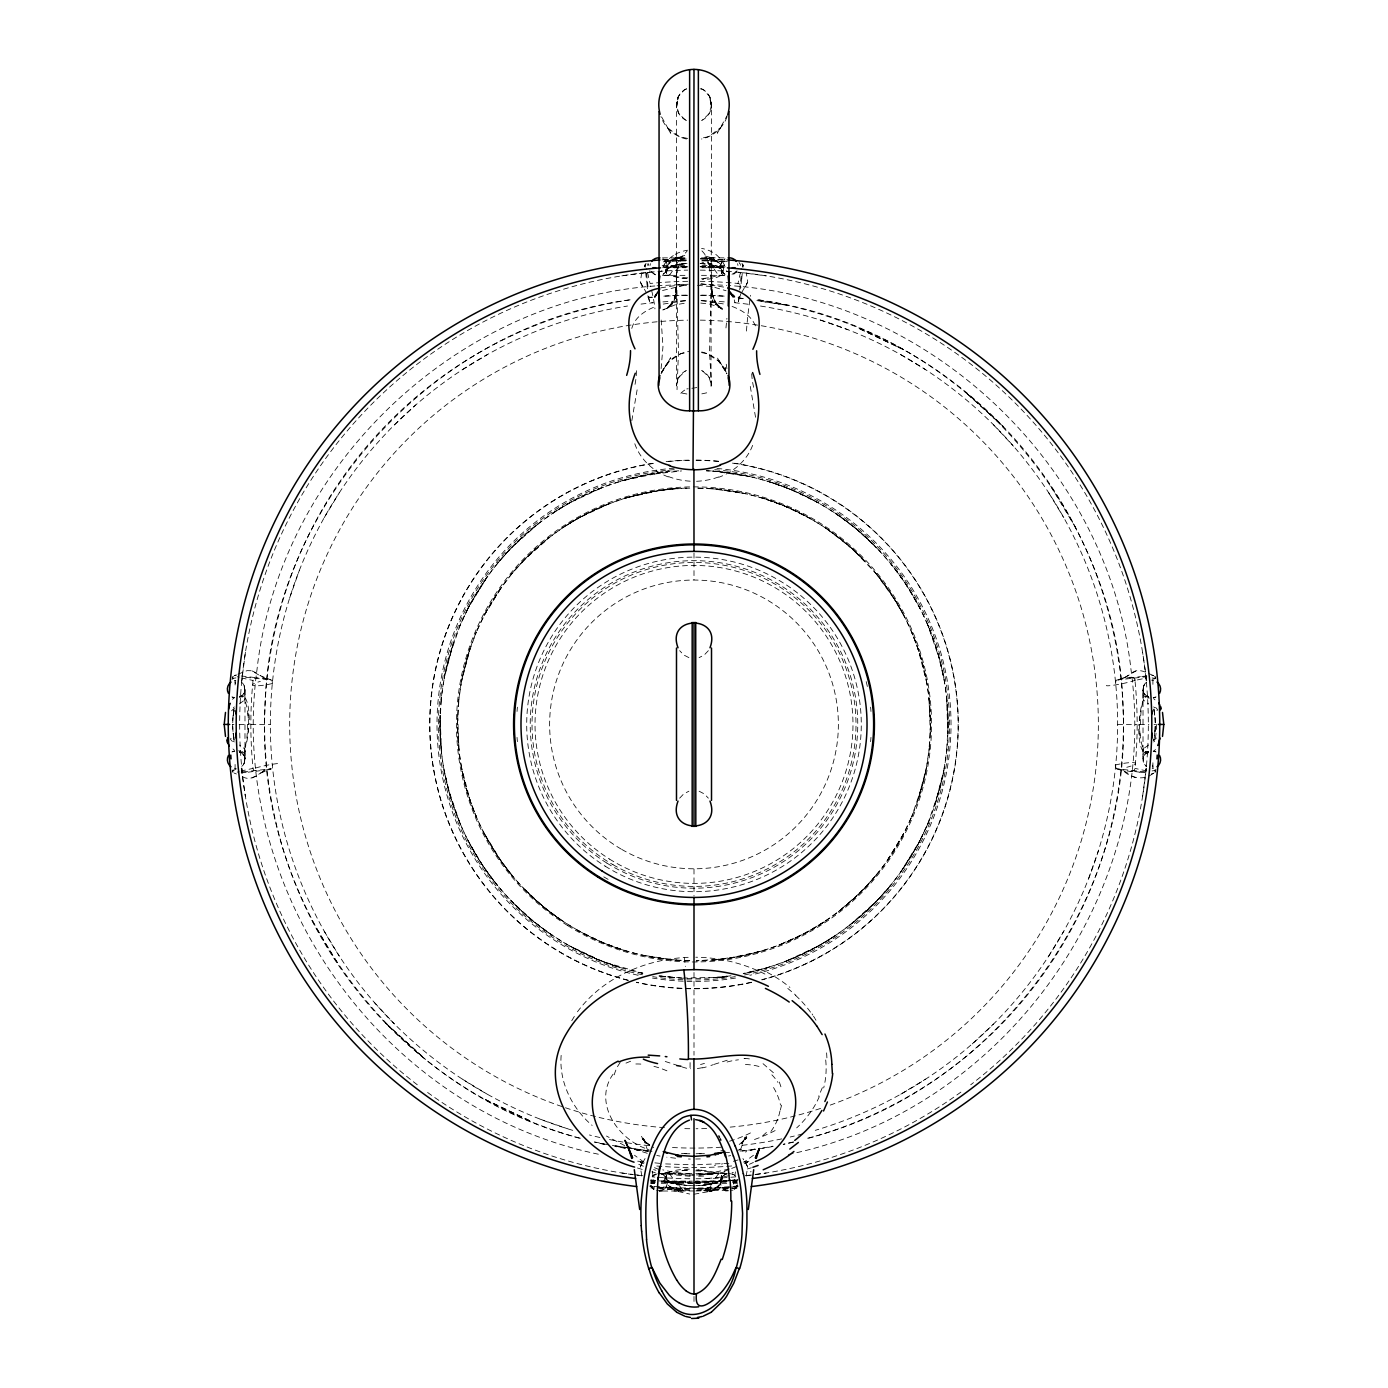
<?xml version="1.0" encoding="UTF-8"?>
<svg xmlns="http://www.w3.org/2000/svg" width="1388" height="1388" viewBox="0 0 1388 1388"><rect width="100%" height="100%" fill="white"/><g stroke="black" fill="none" stroke-linecap="round" stroke-linejoin="round"><path stroke-width="0.75" stroke-dasharray="5 3.75" d="M676.424 272.742L678.472 351.737L677.032 389.681M1155.024 731.233L1155.25 724.432A27.968 9.369 90 0 0 1154.868 715.566L1154.608 714.247M700.194 88.728L703.577 89.838L709.598 96.449L711.593 105.158L710.968 389.681M686.487 370.423A17.61 17.61 0 0 0 676.39 385.881L676.407 105.158L678.402 96.449L684.423 89.838L687.806 88.728M244.93 692.89L244.149 685.446L244.93 692.89L244.149 685.446L241.356 682.081A8.796 8.796 0 0 1 239.291 697.453M1143.07 755.957L1143.851 763.4L1146.644 766.766A8.796 8.796 0 0 1 1148.709 751.394M244.93 755.228L244.895 749.399M1143.07 693.618L1143.105 699.448A3.366 0.937 86.5 0 1 1143.001 697.106M743.014 267.121L742.545 264.084L743.552 266.808M561.151 1055.366C558.965 1082.102 572.029 1108.318 592.138 1125.425M665.858 1176.66L665.824 1177.614M665.98 270.192L666.049 269.133L666.379 273.367L665.199 274.477M742.944 265.507L742.754 267.138M722.02 1178.655L721.951 1179.713L721.621 1175.48L722.836 1174.3M676.667 278.849L675.47 298.784L676.424 285.373L674.065 300.901L676.858 291.393L671.74 304.406L675.696 296.633L668.183 308.344L673.128 302.029L666.24 308.83L672.885 304.232L663.082 309.836M665.98 1178.655L666.049 1179.713L666.379 1175.48L665.216 1174.404M722.836 274.546L721.621 273.367L721.951 269.133L722.02 270.192M248.365 729.29L248.417 728.249L247.966 735.623M1139.635 719.557L1139.583 720.598L1140.034 713.224M631.835 420.633L637.751 386.159M740.602 287.767L740.55 288.357M1143.105 749.399L1143.07 755.228M741.765 278.572L742.372 272.378M644.448 266.791L645.472 264.084L644.986 267.121M741.747 278.745L740.828 285.616A3.522 3.366 25.4 0 0 737.948 283.464A443.154 443.154 0 0 0 700.281 281.313M740.481 272.464L737.948 283.464M725.959 327.95L726.913 318.32M738.954 296.65L738.451 301.56A3.574 1.509 5.4 0 1 734.755 302.723A423.652 423.652 0 0 1 749.78 304.458M739.665 289.988L741.435 273.158L739.388 272.412M233.219 715.653L233.739 711.766M1155.024 730.609L1153.636 739.995M683.764 258.272L678.506 258.22M704.254 1190.73L709.494 1190.626M647.589 265.368L647.849 263.737M245.416 652.308L241.79 680.519L242.727 676.997L271.146 679.981A3.574 1.509 -84.6 0 1 272.308 683.677M1142.584 796.539L1146.21 768.327L1145.36 771.832L1146.818 772.179M233.253 715.271L234.173 709.164M733.541 1184.19L735.449 1171.836M661.104 368.618L662.961 346.601L661.018 317.626M233.6 712.721L233.947 710.656L233.791 711.524M781.583 1105.16L780.073 1111.042M677.847 268.561L681.491 257.439L687.112 251.037M739.474 296.737L738.451 301.56L740.81 293.788M720.407 266.617L721.5 262.367L724.501 259.174M667.593 1182.229L666.5 1186.48L663.499 1189.672L659.335 1191.025A8.796 8.796 0 0 0 661.191 1173.762M631.8 328.418C634.75 317.037 645.715 310.166 656.108 306.349M740.481 1149.837L745.044 1137.136L742.042 1144.111L746.397 1136.599L741.331 1143.209L746.813 1137.813L739.214 1144.545M676.39 385.881L678.906 377.276L685.325 371.03M711.593 105.158L709.06 113.729L702.64 119.958M722.176 271.233L721.621 273.367A28.159 9.404 0 0 0 701.981 262.28M661 271.718L661.33 270.677M641.724 272.898L640.302 281.972L645.993 292.001M746.189 1176.139L747.698 1166.926L742.944 1158.546M289.641 597.985L299.322 570.451M1088.678 878.396L1098.359 850.861M822.355 1087.654L818.642 1096.347M460.174 625.068L448.203 660.168L444.177 678.281L453.546 642.401L444.715 674.846L441.072 699.517L441.471 696.637L439.84 724.432L441.471 752.209L440.117 715.15C437.619 776.517 458.665 838.179 497.529 885.665L482.677 865.626L468.051 840.59C487.847 878.691 517.134 911.795 552.788 935.755L532.766 920.886L511.096 900.76C541.164 931.695 578.952 955.013 620.228 967.644L596.736 959.229L569.653 945.974L603.242 961.711L642.453 973.196M927.826 823.778L939.797 788.679L943.823 770.566L934.454 806.445L943.285 774.001L946.928 749.329L946.529 752.209L948.16 724.432L946.529 696.637L947.883 733.697C950.381 672.33 929.335 610.668 890.471 563.181L905.323 583.22L919.949 608.256C900.153 570.156 870.866 537.052 835.212 513.092L855.234 527.961L876.904 548.087C846.836 517.151 809.048 493.833 767.772 481.202L791.264 489.617L818.347 502.872C785.868 484.933 749.589 473.672 712.547 471.053L749.242 476.448L718.915 471.486L706.457 470.931M741.99 292.018L747.698 281.972L746.276 272.898M737.41 1184.693L734.096 1189.273M752.608 445.357C746.935 460.417 733.818 471.833 718.863 477.246M642.366 1162.224L640.736 1166.059L645.056 1158.546M642.193 1162.658L640.302 1166.926L641.811 1176.139M745.582 286.674L747.525 282.406M468.051 608.256L459.185 627.168L469.855 604.613L487.379 576.593L468.051 608.256C485.245 575.413 509.24 545.918 538.735 523.345L511.096 548.087L497.529 563.181C525.67 529.557 562.157 502.682 603.242 487.136L569.653 502.872L552.788 513.092C587.488 489.808 627.862 476.57 669.033 470.879L620.228 481.202L644.414 475.147L681.543 470.931M919.949 840.59L928.815 821.679L918.145 844.234L900.621 872.254L919.949 840.59C902.755 873.434 878.76 902.929 849.265 925.501L876.904 900.76L890.471 885.665C862.33 919.29 825.843 946.165 784.758 961.711L818.347 945.974L835.212 935.755C807.4 954.111 776.135 966.794 743.586 973.699L767.772 967.644L743.187 973.509M645.472 264.084L645.038 265.16A3.522 3.366 12.9 0 1 646.183 263.737M727.867 114.267L717.301 133.213L720.736 127.54L708.713 136.614L700.298 138.453M571.769 1020.718L574.459 1016.224M661.018 373.788L670.699 357.74L661.729 372.227L669.432 361.123L680.745 353.732L686.418 352.604M324.202 517.689L339.314 492.723M232.299 677.518L232.854 676.598M1048.686 956.124L1063.798 931.157M1155.146 772.249L1155.701 771.329M1143.886 753.25L1145.065 752.053L1147.876 752.452M239.378 703.872L244.566 700.09A28.176 7.86 -90 0 1 248.469 724.432A28.176 7.86 90 0 1 244.566 748.757L239.534 745.061M1148.622 744.974L1143.434 748.757A28.176 7.86 -90 0 1 1139.531 724.432A28.176 7.86 90 0 1 1143.434 700.09L1148.622 703.872M708.348 650.677L704.323 654.928L699.101 657.634M679.652 798.169L683.677 793.919L688.899 791.212M613.097 1074.173C592.346 1103.061 618.875 1140.971 649.011 1149.594M577.443 1011.8C603.416 976.649 647.71 958.345 690.651 957.234M512.259 573.175L497.338 593.023L485.401 612.923L483.718 616.307L501.693 586.846L485.401 612.923L475.477 633.917L476.379 631.956L467.669 655.761L461.493 681.473L470.22 648.075L462.031 678.281L458.613 701.235L458.977 698.563L457.485 724.432L458.977 750.283L457.71 715.792C456.617 750.301 462.777 785.122 476.379 816.907L470.22 800.772L461.493 767.373C472.718 829.504 510.09 886.082 562.591 921.077L543.957 907.249L523.779 888.528C551.747 917.312 586.933 939.034 625.346 950.763L603.485 942.938L578.276 930.619C608.499 947.327 642.262 957.755 676.737 960.236L642.592 955.222L670.82 959.802L689.784 960.67M677.327 263.685L669.745 274.945A28.176 7.86 0 0 0 687.286 278.676M710.673 1185.161L718.342 1173.849A28.176 7.86 0 0 0 696.256 1169.98M523.779 560.318L511.166 574.372L526.763 557.178L549.492 537.277L523.779 560.318C547.93 535.664 577.2 515.816 609.54 503.584L578.276 518.227L562.591 527.77C596.58 505.492 636.138 491.456 676.737 488.611L659.578 490.502L625.346 498.084L647.849 492.445L670.82 489.044L689.784 488.177M663.499 274.043L666.5 270.851L667.593 266.617L666.5 262.367L663.499 259.174M766.402 1132.487L761.11 1137.188M240.436 696.915L243.629 693.913L244.982 689.749L244.982 759.097L244.149 763.4L241.356 766.766A8.796 8.796 0 0 0 239.291 751.394M1147.564 751.932L1144.371 754.933L1143.018 759.097L1143.018 689.749L1143.851 685.446L1146.644 682.081A8.796 8.796 0 0 0 1148.709 697.453M394.435 424.849L415.758 404.932M972.242 1043.915L993.565 1023.997M753.511 1155.232L743.864 1162.294M736.351 271.77L730.626 275.102M233.271 707.759L234.329 706.908M1154.729 741.088L1153.671 741.938M652.776 1176.139L657.374 1173.745M680.484 260.736L682.809 259.14M707.516 1188.111L705.191 1189.707M1128.132 675.488L1122.736 678.715L1135.644 671.15L1131.81 672.798M646.669 272.985L648.682 272.395M242.466 776.69C253.588 783.075 260.51 769.316 271.146 768.865A3.574 1.509 84.5 0 0 272.308 765.17M462.291 369.746L487.257 354.634M900.743 1094.212L925.709 1079.101M662.839 309.975L675.036 304.857L686.539 302.914M668.374 268.439L670.82 267.103M717.18 1181.743L719.626 1180.407M625.988 1063.104L633.639 1060.033M1145.065 752.053L1148.535 751.758M1130.804 771.034L1132.643 771.225A3.522 3.366 -64.6 0 0 1134.968 768.379A443.154 443.154 0 0 0 1134.968 680.467L1146.766 677.882M753.424 1162.433L749.381 1164.289M241.2 675.956L255.184 677.587A3.522 3.366 -64.6 0 0 253.032 680.467A443.154 443.154 0 0 0 253.032 768.379L241.234 770.965M251.991 777.957L256.242 776.013M1132.244 672.607C1139.097 667.645 1146.696 672.954 1153.237 675.47L1151.658 674.898L1153.237 675.47M237.903 674.186L247.099 670.647L251.54 670.734L265.282 678.732L271.146 679.981L259.938 675.505L265.282 678.732L258.706 677.934M1153.81 773.081A3.522 3.366 77.1 0 1 1153.202 773.394L1151.658 773.949L1153.289 773.376M1153.098 773.411C1144.146 780.646 1131.116 778.668 1122.736 770.132L1128.114 773.359M744.298 1163.404L747.785 1162.016L744.124 1163.456M740.255 1149.091L739.231 1149.49M724.137 1171.368L729.793 1169.164M731.667 1168.418L737.306 1166.215M704.722 257.89L707.897 261.031M683.469 1190.904L682.202 1189.29M662.527 290.508L683.382 285.512L678.958 286.032L681.092 285.789M1124.714 677.535L1116.854 679.981A3.574 1.509 84.5 0 0 1115.692 683.677M754.968 1148.9L745.373 1152.023M714.109 1064.37L727.486 1060.154M713.293 1064.665L710.899 1065.481M706.718 392.821L701.114 394.019M236.376 674.863L234.555 675.47L235.96 675.383M727.277 1173.901L724.501 1174.803L721.5 1177.996L720.407 1182.229L721.5 1186.48L724.501 1189.672L728.665 1191.025A8.796 8.796 0 0 1 726.809 1173.762M751.324 1167.776L747.403 1168.956M244.114 695.596L242.969 696.741L240.124 696.394M660.74 287.871L686.366 283.725M706.232 1066.956L702.501 1067.91M663.238 304.076L686.644 300.45M793.433 1141.942L783.248 1144.285M807.59 1138.229C995.526 1090.447 1133.198 902.217 1123.083 708.748C1119.266 507.488 956.141 325.434 756.512 299.617A429.378 429.378 0 0 1 807.66 1138.49M231.952 751.932L234.78 751.203M1153.22 697.644L1156.048 696.915M788.297 1154.486C1006.526 1109.845 1161.288 890.419 1130.994 669.589C1108.682 467.739 931.504 298.09 728.839 285.546M235.977 769.49L232.559 770.236L235.925 770.947M1152.023 679.357L1155.493 678.611M240.124 752.452L242.935 752.053L244.114 753.25M1147.876 696.394L1145.065 696.793L1143.886 695.596M232.594 678.42L235.925 677.899M1134.968 680.467A3.522 3.366 64.5 0 0 1132.816 677.587L1140.381 676.615M1155.545 770.409L1152.075 770.93M729.29 1168.956L713.224 1172.565L696.134 1173.814M676.997 265.056L681.23 264.188M706.77 1184.658L711.003 1183.791M733.385 1172.444L732.083 1172.704M724.9 1171.94L719.383 1172.981M730.626 1155.597L728.509 1155.996M762.689 1148.084L772.96 1146.176M1132.643 677.622L1129.763 677.882M680.241 264.362L683.503 263.841M702.779 1185.213L707.759 1184.485M681.352 264.171L685.221 263.633M241.252 768.414L245.416 796.539M1146.748 680.432L1142.584 652.308M706.648 1184.675L703.143 1185.161M675.175 265.195L682.306 264.015M705.694 1184.832L712.825 1183.652M727.139 976.146L712.547 977.794L726.896 976.215M684.787 255.513L676.39 257.752L668.652 263.321C670.525 257.023 694.989 257.578 673.891 257.873M734.634 1181.414L736.681 1181.136M651.319 1183.322L653.366 1183.062M1146.8 675.956L1140.554 676.598M730.99 975.764L718.915 977.36L683.625 978.02M651.267 1182.229L653.332 1181.969M683.659 263.824L684.857 263.685M621.876 275.848L650.087 272.204L649.827 270.643M241.2 772.89L247.966 772.214M745.287 1175.688L754.031 1174.56M755.697 1174.352L766.124 1172.999M1152.005 675.557L1153.116 675.47M713.432 1173.832L695.995 1174.977M648.109 297.795L652.273 297.344M739.891 1151.051L754.447 1149.455M242.727 771.849L271.146 768.865L259.938 773.342L265.282 770.114L257.474 771.017M1116.854 679.981L1146.124 676.806A12.839 1.076 -10 0 0 1146.835 676.65M737.271 1187.868L696.169 1190.054M708.713 1174.352L715.063 1173.693L701.964 1174.838A42.907 11.33 0 0 1 695.492 1174.994M695.874 1190.973L732.968 1190.193M736.074 1179.887L723.495 1181.153L738.086 1179.696M654.876 285.98C453.824 300.311 279.231 469.318 257.006 669.589C226.712 890.419 381.474 1109.845 599.703 1154.486M657.027 285.772L691.97 284.072M728.839 1163.3L696.03 1164.775M743.864 1161.808L752.47 1160.941M734.183 1186.896L738 1186.549A464.217 464.217 0 0 1 650 1186.549L653.817 1186.896M1145.274 771.849L1116.854 768.865A3.574 1.509 -84.6 0 1 1115.692 765.17M681.612 285.72L686.956 285.269M701.582 278.676L705.191 278.381M248.14 772.196L255.184 771.26A3.522 3.366 64.6 0 1 253.032 768.379M682.809 1170.466L690.166 1169.997L689.125 1170.067M725.525 1190.973L728.7 1190.73M728.457 1187.347L695.909 1188.631M669.658 274.755A9.942 4.008 -79.2 0 1 669.033 275.154L663.204 275.344M695.77 1181.327L699.292 1181.136M688.708 1183.322L694 1183.062M694 1194.235L711.61 1191.095L719.348 1185.525L712.096 1189.967L705.572 1191.043L714.109 1190.973M1146.228 696.273L1147.182 696.256M241.772 752.574L240.818 752.591M694 1182.437L726.653 1181.067L695.614 1181.136M664.505 267.693L687.685 266.843A457.814 457.814 0 0 0 662.666 267.693M687.737 295.28L662.666 296.199A429.378 429.378 0 0 1 687.737 295.089M696.082 1153.723L704.445 1153.411M663.672 259.764L687.511 258.931M687.875 266.826L663.377 267.711L686.019 267.711M696.047 1182.16L726.653 1181.067M694 1190.973L659.335 1191.025L662.475 1190.973M724.796 275.344L718.984 275.31A9.942 4.008 79.2 0 1 718.342 274.755M663.204 1173.502L669.016 1173.537A3.401 0.937 3.5 0 0 666.656 1173.415M694.486 1174.925L688.864 1175.011L694 1175.029M696.36 1174.907L701.964 1174.838A70.441 9.577 87.2 0 1 703.681 1176.122M1152.04 675.383L1153.202 675.453A3.522 3.366 -77.1 0 1 1153.81 675.765M662.475 257.873L686.539 257.873M701.461 257.873L725.525 257.873M662.18 265.524L686.019 265.524M701.981 265.524L725.82 265.524M663.447 266.617L687.32 266.617M700.68 266.617L724.553 266.617M701.981 267.711L724.501 267.711L700.125 266.826M662.475 275.344L686.539 275.344M701.461 275.344L725.525 275.344M240.818 696.256L241.772 696.273M232.49 724.432L233.947 724.432M239.135 724.432L248.469 724.432M250.846 724.432L270.348 724.432M1117.652 724.432L1137.154 724.432M1139.531 724.432L1148.865 724.432M1154.053 724.432L1155.51 724.432M660.723 1173.502L694 1173.502M695.874 1173.502L727.277 1173.502M650.521 1181.136L655.674 1181.136M650.174 1180.13A457.814 457.814 0 0 0 689.819 1182.212L661.347 1181.067L692.386 1181.136M732.326 1181.136L737.479 1181.136M650.452 1182.229L655.604 1182.229M661.209 1182.229L692.386 1182.229M694.972 1182.229L726.792 1182.229M732.396 1182.229L737.549 1182.229M650.521 1183.322L654.563 1183.322M661.261 1183.322L692.386 1183.322M695.614 1183.322L726.739 1183.322M733.437 1183.322L737.479 1183.322M714.109 257.873L705.572 257.804L712.096 258.879L719.348 263.321L711.61 257.752L703.213 255.513M690.166 1188.614L655.726 1187.07M673.891 1190.973L682.428 1191.043L675.904 1189.967L668.652 1185.525L676.39 1191.095L689.697 1194.027M724.796 1173.502L718.984 1173.537A3.401 0.937 -3.5 0 1 721.344 1173.415M659.335 1173.45L662.475 1173.502M709.615 266.617L725.126 266.878L719.001 266.617M678.42 267.711L662.891 267.433L669.033 267.711M709.58 1181.136L725.109 1181.414L718.967 1181.136M678.385 1182.229L662.874 1181.969L668.999 1182.229M688.448 1158.997L690.304 1159.049M690.148 1176.313L660.445 1173.537M700.09 284.193L726.687 285.338M665.615 1163.925L694 1164.844M700.489 258.931L726.479 259.851M689.663 1189.984L650.729 1187.868M700.263 295.28L725.334 296.199A429.378 429.378 0 0 0 700.263 295.089M681.456 1153.341L689.819 1153.654M661.347 1181.067L689.923 1182.09M234.936 675.47L235.943 675.557M700.784 303.07L710.257 304.18L722.402 308.396L715.115 304.232L723.339 310.322L714.612 301.769L721.448 308.57L716.277 303.556L719.383 307.65L714.005 299.548L710.83 290.56L716.399 304.753L712.773 296.303L711.142 287.628L712.79 302.497L711.246 277.444M681.543 977.915L657.01 975.764M744.02 1058.35L744.94 1058.402M695.77 1182.055L699.309 1182.229M695.77 1183.149L699.292 1183.322M724.64 261.222L701.669 260.267A464.217 464.217 0 0 1 724.64 261.222L730.366 261.638M697.522 285.303L712.547 286.726L726.08 290.751M698.875 1170.067L697.834 1169.997L705.191 1170.466M1151.814 680.398L1152.908 680.467L1152.908 684.978M236.186 768.449L235.093 768.379L235.093 762.758M685.221 1174.786L681.855 1174.578M701.356 283.707L725.161 287.299M701.079 300.433L725.195 304.198M241.234 677.882L253.032 680.467M1146.766 770.965L1134.968 768.379M257.283 677.812L258.203 677.882M689.732 1173.658L674.776 1172.565L662.718 1169.858M682.809 278.381L686.418 278.676M1139.513 772.162L1132.816 771.26M1139.687 772.179L1146.8 772.89M1152.075 677.917L1155.545 678.437M675.609 1158.217L666.813 1157.176M637.682 1161.166L644.136 1161.808M654.876 1162.866L661.313 1163.508M651.18 1179.974L655.327 1180.425M659.057 975.99L675.453 977.794L658.814 975.833M648.109 1151.051L633.553 1149.455A429.378 429.378 0 0 0 648.075 1151.329M681.473 1184.693L685.221 1185.213A27.968 9.369 0 0 0 702.849 1185.283M700.177 263.408L711.333 265.143M738.555 272.274L766.124 275.848M656.663 1190.384L661.538 1190.973M686.886 394.019L682.011 393.064M669.346 1173.086L676.945 1174.109A51.547 14.609 -0.3 0 0 681.751 1174.682M673.822 1173.745L676.147 1174.04L663.69 1172.166L667.923 1172.86M621.876 1172.999L632.303 1174.352M633.969 1174.56L642.713 1175.688M734.668 1181.969L736.733 1182.229M675.175 1183.652L684.857 1185.161M651.319 1181.136L653.366 1181.414M738.138 297.813L744.384 298.732M756.876 300.589L787.36 305.325L757.432 300.762M612.386 1145.482L624.878 1147.321M626.96 1147.633L647.78 1150.721M738.19 297.83L744.593 298.802M615.613 1145.811L628.434 1147.755M630.568 1148.084L651.944 1151.346M749.399 1058.905L746.293 1058.506A101.48 58.018 -52.1 0 0 744.888 1058.506M676.997 1183.791L682.306 1184.832M594.567 1141.942L608.378 1144.84M642.817 973.144L638.758 972.398L642.523 973.266M600.64 1143.521L604.752 1144.285M615.04 1146.176L625.311 1148.084M660.063 1156.1L656.767 1155.475M728.665 1173.45L732.968 1174.265L735.224 1176.139M701.582 352.604L707.255 353.732L718.568 361.123L726.271 372.227L725.143 367.508L726.497 373.476M1116.854 768.865L1124.714 771.312M655.292 1172.565L651.926 1171.871M687.702 138.453L679.287 136.614L667.264 127.54L670.699 133.213L660.133 114.267M1153.22 751.203L1156.048 751.932M231.952 696.915L234.78 697.644M580.41 1138.229C392.474 1090.447 254.802 902.217 264.917 708.748C268.734 507.488 431.859 325.434 631.488 299.617A429.378 429.378 0 0 0 580.34 1138.49M647.242 1153.289L631.314 1148.275M656.021 1170.292L653.592 1169.616M642.228 1169.442L636.12 1167.586M665.251 1061.473L684.232 1067.615A28.35 13.186 0.7 0 0 686.349 1068.187L687.875 1068.361A21.167 10.427 0 0 0 690.027 1068.708A19.016 9.438 0 0 0 690.599 1068.725M660.723 1173.901L663.499 1174.803L666.5 1177.996M236.376 773.984L234.971 773.376A3.522 3.366 -77.1 0 1 234.173 773.081M688.899 657.634L683.677 654.928L679.652 650.677M699.101 791.212L704.323 793.936L708.348 798.169M820.429 320.073L847.981 329.737M540.019 1119.11L567.571 1128.774M732.083 306.436C742.25 310.201 752.938 316.863 756.061 327.915M643.355 1166.232L637.075 1163.612M643.876 1163.456L640.215 1162.016L643.702 1163.404M654.459 1167.69L660.098 1169.893M668.357 476.952C652.967 471.209 639.677 458.908 634.576 443.067M1131.81 776.048L1135.644 777.679L1132.244 776.239M624.635 1145.586L606.452 1136.043M720.025 268.422L715.792 266.531L719.175 268.144M251.991 670.89L256.242 672.833M764.927 974.064C744.454 963.723 721.691 957.98 698.771 957.286A80.383 41.397 0 0 0 695.804 957.217M668.357 1180.407L670.82 1181.743M763.036 1063.676L774.643 1073.809M603.78 876.869L609.245 880.027M644.136 1162.294L634.49 1155.232M647.918 1151.155L642.731 1136.651L645.732 1143.643L641.603 1136.599L646.669 1143.209L642.193 1138.611L649.636 1145.169L645.246 1142.393L650.33 1145.482M900.743 354.634L925.709 369.746M645.246 1142.393L653.696 1147.512M462.291 1079.101L487.257 1094.212M681.976 1189.152L680.103 1187.816M1153.671 706.908L1154.729 707.759M234.329 741.938L233.271 741.088M787.794 988.43L795.879 995.265M651.649 271.77L655.032 274.581M653.904 1189.273L650.59 1184.693M1147.564 696.915L1144.371 693.913L1143.018 689.749L1143.07 692.89M240.436 751.932L243.629 754.933L244.982 759.097L244.93 755.957M685.36 119.958L678.94 113.729L676.407 105.158M702.675 371.03L709.095 377.276L711.61 385.881A17.61 17.61 0 0 0 701.513 370.423M721.5 270.851L724.501 274.043M993.565 424.849L1013.483 446.19M374.517 1002.657L394.435 1023.997M876.834 574.372L851.781 548.329L825.409 527.77L844.043 541.598L864.221 560.318C836.253 531.535 801.067 509.812 762.654 498.084L784.515 505.909L809.725 518.227C779.501 501.519 745.738 491.092 711.263 488.611L745.408 493.625L717.18 489.044L696.099 488.073A236.446 236.446 0 0 1 930.446 724.432A236.446 236.446 0 0 1 696.151 960.86L728.422 958.345L762.654 950.763L740.151 956.401L711.263 960.236C751.81 957.113 791.524 943.632 825.409 921.077L805.491 933.014L778.46 945.263C816.56 930.515 850.844 906.017 876.834 874.475L861.237 891.669L838.508 911.569C865.713 890.315 888.494 863.267 904.282 832.54L886.307 862L902.599 835.923L912.523 814.93L911.621 816.907L922.76 784.22L926.507 767.373L917.78 800.772L925.97 770.566L929.387 747.611L929.023 750.283L930.515 724.432L929.023 698.563L930.29 733.055C931.383 698.546 925.223 663.724 911.621 631.956L917.78 648.075L926.507 681.473C919.168 642.384 902.027 605.185 876.834 574.372L890.662 593.023L904.282 616.307L895.833 601.247L875.741 573.175M710.673 263.685L714.109 269.012M677.327 1185.161L669.745 1173.901A28.176 7.86 0 0 1 689.506 1170.049M512.259 875.672L501.693 862L483.718 832.54L497.338 855.823L511.166 874.475M1145.447 677.101L1146.21 680.519M242.501 771.659L241.807 768.484M244.462 748.6L244.514 748.687A9.942 4.008 10.8 0 1 244.739 749.381M812.067 1013.951L812.813 1015.079M813.542 1016.224L814.964 1018.514M726.271 372.227L717.301 357.74L726.982 373.806M1048.686 492.723L1063.798 517.689M1155.146 676.598L1155.701 677.518M232.299 771.329L232.854 772.249M324.202 931.157L339.314 956.124M1050.681 486.095L1075.856 528.099M312.144 920.747L337.319 962.751M815.311 1019.104L815.971 1020.249M724.172 265.073L725.109 266.878M714.195 269.168L718.342 274.998A28.176 7.86 0 0 1 700.714 278.676M721.344 269.897L722.176 271.649M687.719 281.313A443.154 443.154 0 0 0 650.052 283.464L647.519 272.464M742.528 264.084L742.996 265.316A3.522 3.366 -12.9 0 0 741.817 263.737M640.475 282.406L642.401 286.657M745.634 1162.242L747.264 1166.076M779.345 1082.033L781.114 1087.377M647.849 295.748L649.549 301.56A3.574 1.509 -5.5 0 0 653.245 302.74A423.652 423.652 0 0 0 638.22 304.458M726.687 270.729L727.017 271.736M708.973 263.581L709.667 266.184M648.716 265.49L648.335 263.824M648.526 296.737L649.549 301.56L649.046 296.65M652.273 1171.177L654.321 1183.287M740.151 263.737L740.411 265.368M645.246 267.138L645.056 265.472M1154.747 715.271L1154.053 710.656L1154.573 713.918M233.444 735.085L233.947 738.19M1153.827 709.164L1154.4 712.721M750.283 386.454L756.165 420.876M233.132 715.566A27.951 9.369 -90 0 0 232.663 724.432A27.968 9.369 90 0 0 233.132 733.28L234.173 739.683M726.896 368.688L726.236 364.229M1152.63 765.066L1152.908 767.096M235.093 681.751L235.37 683.781M233.41 734.773L233.253 733.575M645.628 272.378L647.172 285.616A3.522 3.366 -25.4 0 1 650.052 283.464M646.565 273.158L648.335 289.988M826.623 1052.867L827.04 1060.05M1140.034 735.623L1139.583 728.249L1139.635 729.29M647.467 288.687L647.398 287.837M247.966 713.224L248.417 720.598L248.365 719.557M722.142 1176.66L722.176 1177.614M665.858 272.187L665.824 271.233M711.593 385.777L709.511 352.726L711.35 279.196L712.131 294.655L711.576 272.742M244.93 693.618L244.895 699.448A3.401 0.937 -86.5 0 0 245.017 697.071M1152.908 762.758L1152.908 768.379M694 553.118L694 579.802M694 869.062L694 895.728M694 972.502L694 1055.21M694 1296.444L694 1304.13M235.093 680.467L235.093 684.978M870.97 737.375A177.438 177.438 0 0 1 870.606 741.678M517.394 741.678A177.438 177.438 0 0 1 517.03 737.375M517.03 711.471A177.438 177.438 0 0 1 517.394 707.169M866.199 681.629A177.438 177.438 0 0 1 867.656 687.962M870.606 707.169A177.438 177.438 0 0 1 870.97 711.471M235.821 768.432A8.796 8.796 0 0 1 234.468 768.275M232.507 751.637A8.796 8.796 0 0 1 234.312 751.047M244.861 749.451A3.401 0.937 86.5 0 1 245.017 751.776M247.567 724.415A28.176 6.09 90 0 1 244.739 748.236M241.686 752.331A28.176 7.86 90 0 1 239.361 752.244A28.159 8.449 88.8 0 0 242.9 751.706M234.104 740.203A28.176 7.86 90 0 1 232.75 724.432A28.176 7.86 -90 0 1 234.104 708.643A28.176 8.901 -89.6 0 0 233.757 710.465M242.449 751.828A9.907 3.158 8.7 0 1 241.182 752.053M240.506 750.925A9.751 4.355 18 0 1 238.615 750.787M721.361 1181.136A9.647 7.166 -51.9 0 1 720.997 1182.177A9.699 7.912 -46.1 0 1 720.65 1183.253M720.493 1177.909A9.751 4.355 -72 0 1 720.077 1181.396M737.288 1185.751A8.796 8.796 0 0 1 734.079 1189.585M732.396 1174.022A8.796 8.796 0 0 1 735.536 1176.104M718.342 1174.092A9.942 4.008 -79.2 0 1 718.967 1173.693M695.666 1170.865A28.176 6.09 0 0 1 717.822 1173.693M721.899 1176.729A28.176 7.86 0 0 1 696.082 1185.647M689.836 1185.595A28.176 7.86 0 0 1 666.101 1176.729M721.413 1175.983A9.907 3.158 -81.3 0 1 721.621 1177.25M721.274 1175.515A28.159 8.449 -1.2 0 1 714.803 1183.513M1155.493 697.21A8.796 8.796 0 0 1 1153.688 697.8M1152.179 680.415A8.796 8.796 0 0 1 1153.532 680.571M1143.66 700.09A9.942 4.008 10.8 0 1 1143.261 699.465M1140.433 724.432A28.176 6.09 90 0 1 1143.261 700.61M1145.551 697.019A9.907 3.158 8.7 0 1 1146.818 696.793M1145.1 697.14A28.159 8.449 88.8 0 1 1148.553 696.568A28.176 7.86 -90 0 0 1146.315 696.516M1147.494 697.938A9.751 4.355 18 0 1 1149.385 698.06M1153.896 740.203A28.176 7.86 -90 0 0 1153.896 708.643A28.211 8.918 89.6 0 1 1154.261 710.448M1146.315 752.331A28.176 7.86 -90 0 0 1148.639 752.244A28.159 9.404 -90 0 1 1145.065 751.932M241.686 696.516A28.176 7.86 -90 0 0 239.361 696.603A28.159 8.449 -88.8 0 1 242.9 697.14M245.103 697.869A28.176 7.703 -87.5 0 1 249.198 724.415M234.537 750.266A11.746 10.202 48.9 0 1 232.976 748.965M231.119 738.624A38.656 24.845 -7.1 0 1 230.807 738.243M232.438 741.47A31.265 20.005 -6.4 0 1 230.269 738.919M244.739 699.465A9.942 4.008 -10.8 0 1 244.34 700.09M240.055 695.041A9.751 7.009 -36.4 0 1 242.327 695.752M241.182 696.793A9.907 3.158 -8.7 0 1 242.449 697.019M231.588 710.847A31.265 18.703 -0.7 0 1 234.416 708.296M232.473 699.326A11.746 10.931 -56.6 0 1 234.156 697.938A8.796 8.796 0 0 1 232.507 697.21M720.355 1183.097A11.746 10.202 -41.1 0 1 715.063 1188.041M715.583 1189.186A17.437 16.014 -33 0 1 712.218 1190.522M712.287 1190.991A18.669 14.852 -27.8 0 1 709.494 1191.65M703.837 1190.661A6.957 1.961 -9.4 0 1 704.115 1189.776M708.192 1187.295A38.656 24.845 82.9 0 1 707.429 1187.92M711.055 1185.977A31.265 20.005 83.6 0 1 708.505 1188.145M672.208 1188.388A11.746 10.931 33.4 0 1 666.986 1183.409A9.699 8.311 42.2 0 1 666.466 1182.281A9.647 7.755 47.2 0 1 666.032 1181.153M664.644 1180.876A9.751 7.009 53.6 0 1 665.32 1176.104M669.033 1173.693A9.942 4.008 79.2 0 1 669.658 1174.092M666.379 1177.25A9.907 3.158 81.3 0 1 666.587 1175.983M680.415 1186.844A31.265 18.703 89.3 0 1 677.865 1184.016M682.67 1190.592A5.604 1.631 10 0 1 680.71 1190.505A12.162 5.465 16.7 0 1 679.166 1190.21M678.663 1189.759A18.825 13.082 24.2 0 1 676.077 1189.082M676.043 1189.395A17.437 14.817 30 0 1 672.486 1187.868M1142.897 750.977A28.176 7.703 -87.5 0 1 1138.802 724.432M1156.516 724.415A28.159 9.404 -90 0 1 1154.625 741.4M1153.463 698.58A11.746 10.202 48.9 0 1 1155.024 699.882M1156.881 710.222A38.656 24.845 -7.1 0 1 1157.193 710.604M1155.562 707.377A31.265 20.005 -6.4 0 1 1157.731 709.927M1143.261 749.381A9.942 4.008 -10.8 0 1 1143.66 748.757M1147.945 753.805A9.751 7.009 -36.4 0 1 1145.673 753.094M1146.818 752.053A9.907 3.158 -8.7 0 1 1145.551 751.828M1156.412 738A31.265 18.703 -0.7 0 1 1153.584 740.55M1155.527 749.52A11.746 10.931 -56.6 0 1 1153.844 750.908M234.086 740.064A28.211 8.918 89.6 0 1 233.739 738.399M667.437 1173.311A28.176 7.703 2.5 0 1 690.235 1169.147M713.744 1183.253A28.211 8.918 -0.4 0 1 707.967 1184.675M1142.983 751.776A3.401 0.937 -86.5 0 1 1143.139 749.451M255.531 768.067A14.869 1.353 -11.3 0 1 278.433 763.487M760.485 306.019A423.652 423.652 0 0 1 815.259 1130.352M802.784 1133.875A423.652 423.652 0 0 1 790.188 1137.015M781.739 1138.889A423.652 423.652 0 0 1 739.058 1145.673M721.187 1147.199A423.652 423.652 0 0 1 668.756 1147.321M648.942 1145.673A423.652 423.652 0 0 1 608.378 1139.34M599.911 1137.501A423.652 423.652 0 0 1 589.414 1134.968M572.741 1130.352A423.652 423.652 0 0 1 627.515 306.019M662.926 301.907A423.652 423.652 0 0 1 686.227 300.832M701.773 300.832A423.652 423.652 0 0 1 725.074 301.907M731.702 1165.972A443.154 443.154 0 0 1 656.298 1165.972M256.884 771.398A13.186 2.238 12.5 0 1 255.774 770.826M233.184 772.04A3.522 3.366 -77.1 0 1 232.663 770.444M700.281 270.122A454.344 454.344 0 0 1 970.715 1084.774M960.895 1092.113A454.344 454.344 0 0 1 746.05 1175.775M735.831 1176.833A454.344 454.344 0 0 1 696.099 1178.759M689.819 1178.742A454.344 454.344 0 0 1 652.169 1176.833M641.95 1175.775A454.344 454.344 0 0 1 427.105 1092.113M417.285 1084.774A454.344 454.344 0 0 1 687.719 270.122M237.209 772.162A13.238 2.29 -7.8 0 1 239.083 771.572M271.996 683.59A14.869 2.325 -10.7 0 1 253.726 685.655A14.869 2.325 -10.7 0 1 260.337 681.387M255.774 678.021A13.186 2.238 -12.5 0 1 256.884 677.448M232.663 678.402A3.522 3.366 77.1 0 1 233.305 676.598M234.173 675.765A3.522 3.366 77.1 0 1 234.78 675.453M232.022 679.374A14.921 2.759 5.1 0 1 233.271 678.732M239.066 677.275A13.255 2.29 7.8 0 1 237.192 676.685M738.104 1185.942A463.627 463.627 0 0 1 649.896 1185.942M663.291 261.812A463.627 463.627 0 0 1 686.314 260.857M701.686 260.857A463.627 463.627 0 0 1 724.71 261.812M1135.453 679.929A14.886 1.249 -11.2 0 1 1119.925 684.128A14.886 1.249 -11.2 0 1 1106.323 685.499M1118.121 680.016A12.128 1.145 -13.4 0 1 1132.226 677.136M1154.677 676.598A3.522 3.366 -77.1 0 1 1155.337 678.42M1132.226 771.693A12.128 1.145 13.4 0 1 1118.121 768.831M1115.154 765.066A14.886 2.342 -10.7 0 1 1134.36 762.758A14.886 2.342 -10.7 0 1 1126.778 767.286M1155.337 770.427A3.522 3.366 77.1 0 1 1154.816 772.04M1155.978 769.473A14.921 2.776 5.1 0 1 1154.747 770.114M673.197 1183.513A28.159 8.449 1.2 0 1 666.726 1175.515M680.051 1184.675A28.176 8.901 0.4 0 1 674.412 1183.305M666.639 267.711A9.647 7.166 -51.9 0 1 667.003 266.669A9.699 7.912 -46.1 0 1 667.35 265.594M667.507 270.938A9.751 4.355 -72 0 1 667.923 267.45M662.944 258.862A8.796 8.796 0 0 1 662.944 274.373M655.604 274.824A8.796 8.796 0 0 1 650.989 270.712M650.052 265.524A8.796 8.796 0 0 1 650.486 263.668M668.981 275.275A3.366 0.937 -3.5 0 1 666.674 275.431M687.771 277.843A28.176 6.09 0 0 1 670.178 275.154M700.229 263.373A28.176 7.86 0 0 1 721.899 272.117M666.101 272.117A28.176 7.86 0 0 1 687.771 263.373M666.587 272.863A9.907 3.158 -81.3 0 1 666.379 271.597M666.726 273.332A28.159 8.449 -1.2 0 1 673.197 265.334M667.645 265.75A11.746 10.202 -41.1 0 1 672.937 260.805M672.417 259.66A17.437 16.014 -33 0 1 675.783 258.324M675.713 257.856A18.669 14.852 -27.8 0 1 678.506 257.196M684.163 258.185A6.957 1.961 -9.4 0 1 683.885 259.07M679.808 261.551A38.656 24.845 82.9 0 1 680.571 260.927M676.945 262.87A31.265 20.005 83.6 0 1 679.495 260.701M715.792 260.458A11.746 10.931 33.4 0 1 721.014 265.438A9.699 8.311 42.2 0 1 721.534 266.565A9.647 7.755 47.2 0 1 721.968 267.693M723.356 267.971A9.751 7.009 53.6 0 1 722.68 272.742M721.621 271.597A9.907 3.158 81.3 0 1 721.413 272.863M707.585 262.002A31.265 18.703 89.3 0 1 710.136 264.83M705.33 258.255A5.604 1.631 10 0 1 707.29 258.341M707.273 258.411A12.162 5.465 16.7 0 1 708.834 258.636M709.337 259.088A18.825 13.082 24.2 0 1 711.923 259.764M711.957 259.452A17.437 14.817 30 0 1 715.514 260.979M685.152 263.564A27.968 9.369 0 0 1 687.025 263.373M674.256 265.594A28.211 8.918 -0.4 0 1 680.033 264.171M720.563 275.535A28.176 7.703 2.5 0 1 702.085 279.613M721.344 275.431A3.401 0.937 3.5 0 1 719.019 275.292M650.365 285.945A14.869 1.353 78.7 0 1 650.538 286.518M651.701 290.769A14.869 1.353 78.7 0 1 654.945 308.865M647.016 287.316A13.186 2.238 -77.5 0 1 647.589 286.206M646.548 268.509A13.238 2.29 82.2 0 1 646.843 269.515M734.842 302.428A14.869 2.325 79.3 0 1 734.252 299.843M740.411 286.188A13.186 2.238 77.5 0 1 740.984 287.299M739.041 262.436A14.921 2.759 -84.9 0 1 739.683 263.668M741.157 269.498A13.255 2.29 -82.2 0 1 741.452 268.491M734.616 463.228A264.345 264.345 0 0 1 761.891 979.893M751.481 982.444A264.345 264.345 0 0 1 636.519 982.444M628.174 980.431A264.345 264.345 0 0 1 655.518 462.898M666.153 461.562A264.345 264.345 0 0 1 689.715 460.122M696.151 460.087A264.345 264.345 0 0 1 721.847 461.562M700.333 320.142A404.324 404.324 0 0 1 828.532 1105.716M820.551 1108.439A404.324 404.324 0 0 1 727.711 1127.334M706.666 1128.548A404.324 404.324 0 0 1 696.117 1128.739M689.784 1128.722A404.324 404.324 0 0 1 681.335 1128.548M664.488 1127.663A404.324 404.324 0 0 1 289.849 712.825A404.324 404.324 0 0 1 687.667 320.142M706.371 470.671A254.056 254.056 0 0 1 745.2 973.266M726.913 976.337A254.056 254.056 0 0 1 659.057 976.059M642.8 973.266A254.056 254.056 0 0 1 681.629 470.671M714.716 469.682A255.583 255.583 0 0 1 743.482 975.157M735.31 976.631A255.583 255.583 0 0 1 652.69 976.631M642.488 974.758A255.583 255.583 0 0 1 675.349 469.526M732.465 463.124A264.119 264.119 0 0 1 761.839 979.685M751.429 982.218A264.119 264.119 0 0 1 636.572 982.218M628.226 980.223A264.119 264.119 0 0 1 655.535 463.124M668.305 461.545A264.119 264.119 0 0 1 689.715 460.33M696.151 460.313A264.119 264.119 0 0 1 719.695 461.545M793.468 1142.116A429.378 429.378 0 0 1 783.266 1144.406M773.012 1146.471A429.378 429.378 0 0 1 739.925 1151.329M729.515 1152.335A429.378 429.378 0 0 1 725.334 1152.647M704.462 1153.671A429.378 429.378 0 0 1 698.181 1153.775M689.819 1153.775A429.378 429.378 0 0 1 681.456 1153.619M625.277 1148.258A429.378 429.378 0 0 1 614.988 1146.471M604.734 1144.406A429.378 429.378 0 0 1 594.532 1142.116M648.075 297.518A429.378 429.378 0 0 1 652.239 297.084M736.473 1188.197A465.709 465.709 0 0 1 696.117 1190.123M689.749 1190.123A465.709 465.709 0 0 1 660.011 1188.891M662.128 259.799A465.709 465.709 0 0 1 687.615 258.758M700.385 258.758A465.709 465.709 0 0 1 727.989 259.955M737.826 1180.13A457.814 457.814 0 0 1 696.082 1182.229M700.263 266.652A457.814 457.814 0 0 1 725.334 267.693M684.319 957.512A88.034 7.443 87.5 0 1 685.36 966.482M690.096 1062.618A88.034 7.443 87.5 0 1 690.044 1068.656M718.828 1154.469A83.818 29.426 0.1 0 1 708.921 1155.493M741.574 1149.299A123.341 55.728 2.9 0 1 737.826 1150.236M775.129 1130.561A185.072 101.983 8.9 0 1 752.452 1140.207M819.319 1096.572A217.985 132.901 15.8 0 1 796.677 1127.871M825.704 1059.964A223.277 132.554 8.9 0 1 823.691 1087.914M795.584 995.404A208.478 126.135 -6.4 0 1 811.442 1013.466M767.338 972.433A178.41 106.98 -5.6 0 1 789.928 987.423M715.896 1154.972A57.151 15.702 0.7 0 1 715.254 1155.076M723.061 1150.392A100.769 32.791 2.9 0 1 720.754 1150.895M750.457 1132.92A182.834 74.241 9.2 0 1 727.052 1141.925M779.952 1111.007A229.575 105.783 17.2 0 1 769.212 1133.632M773.567 1087.55A204.574 92.042 7.7 0 1 780.507 1105.091M771.867 1074.832A163.246 75.264 -12.6 0 1 777.974 1082.449M745.425 1064.509A111.578 57.151 -36.1 0 1 760.156 1066.799M727.069 1062.028A104.256 60.794 -54.6 0 1 738.468 1059.825M704.479 1063.399A56.995 14.765 -8.8 0 1 700.506 1064.509M702.293 1067.684A21.913 10.41 -0.5 0 1 695.891 1068.587M635.86 1063.989A105.991 54.548 47.8 0 1 643.997 1064.388M653.939 1066.331A105.991 54.548 47.8 0 1 667.316 1070.981M614.242 1074.815A134.81 68.741 35.3 0 1 622.102 1060.189M680.849 393.29A83.662 14.869 -14 0 1 687.685 388.137M690.183 481.185A48.285 29.148 0 0 1 668.704 476.639M636.415 370.7A169.787 90.706 -28 0 1 634.472 386.974M677.205 272.881A94.089 81.424 9.2 0 1 677.83 268.543M676.442 278.832A130.125 112.549 3.4 0 1 676.719 272.846M701.322 88.606A17.61 17.61 0 0 1 701.495 120.548M686.505 120.548A17.61 17.61 0 0 1 686.678 88.606M689.68 960.826A236.446 236.446 0 0 1 457.554 724.432A236.446 236.446 0 0 1 689.68 488.021M716.919 468.433A257.006 257.006 0 0 1 749.884 975.278M735.536 978.054A257.006 257.006 0 0 1 652.464 978.054M638.116 975.278A257.006 257.006 0 0 1 675.245 468.103M666.969 1174.543A81.25 28.957 -3.2 0 1 659.855 1173.086M690.374 1175.115A42.768 11.468 0 0 1 685.117 1174.907M703.647 1176.052A70.111 23.908 0 0 1 695.804 1176.278M729.238 1175.705A86.472 35.568 1.5 0 1 704.705 1178.568M708.522 1174.196A47.261 12.804 0.1 0 1 701.86 1174.682M718.932 1172.739A64.091 19.293 0.8 0 1 713.05 1173.571M738.121 1159.9A120.669 42.108 2.8 0 1 732.691 1161.461M722.61 1163.838A120.669 42.108 2.8 0 1 721.465 1164.064M715.618 1165.157A120.669 42.108 2.8 0 1 714.421 1165.347M746.466 331.055A245.19 59.545 -71 0 1 750.561 295.297M724.397 264.987A49.482 35.255 -10.6 0 0 720.424 259.226A32.167 22.416 -6.1 0 0 701.565 248.383M661.486 372.834A35.221 35.221 0 0 1 688.847 351.511M701.703 351.979A35.221 35.221 0 0 1 726.514 372.834M727.086 116.679A35.221 35.221 0 0 1 701.53 139.026M686.47 139.026A35.221 35.221 0 0 1 660.914 116.679M751.134 1171.611A128.529 64.525 5.6 0 1 750.335 1171.871M675.21 254.351A29.165 18.339 0.1 0 1 687.459 250.222M669.398 258.619A36.4 24.446 2.6 0 1 675.245 254.42M664.679 264.067A47.088 33 6.9 0 1 668.548 259.278M663.013 266.739A57.081 40.651 10.4 0 1 664.54 264.015M696.845 387.547A87.409 13.134 2.9 0 1 686.8 388.918M718.55 476.952A47.921 28.922 0 0 1 695.423 481.324M753.649 387.304A171.175 91.278 28.1 0 1 751.637 370.266M708.748 266.34A100.786 86.733 6 0 1 710.847 277.461M701.946 250.881A30.605 26.493 -12.3 0 1 708.591 263.651M700.367 1158.911A68.359 23.44 0 0 1 695.735 1158.997M737.011 270.712A8.796 8.796 0 0 1 732.396 274.824M725.057 274.373A8.796 8.796 0 0 1 725.057 258.862M737.514 263.668A8.796 8.796 0 0 1 737.948 265.524M1153.532 768.275A8.796 8.796 0 0 1 1152.179 768.432M1153.688 751.047A8.796 8.796 0 0 1 1155.493 751.637M653.922 1189.585A8.796 8.796 0 0 1 650.712 1185.751M652.464 1176.104A8.796 8.796 0 0 1 655.604 1174.022M234.468 680.571A8.796 8.796 0 0 1 235.821 680.415M244.93 757.709L244.149 763.4L244.93 757.709M1143.33 687.806L1143.07 691.137L1143.851 685.446L1143.33 687.806M677.344 101.723L676.424 108.403L678.402 96.449L677.344 101.723M727.034 976.475L718.967 977.967L726.982 976.51M1152.977 773.428L1152.821 773.359M671.011 260.771L663.36 261.222A464.217 464.217 0 0 1 686.331 260.267L671.011 260.771M896.214 346.098L858.166 328.089L904.143 349.984L896.214 346.098M529.834 1120.758L483.857 1098.862L529.834 1120.758M997.33 421.084L966.152 392.821L1003.108 426.411L997.33 421.084M421.848 1056.025L384.892 1022.435L421.848 1056.025M928.815 627.168L927.826 625.068L939.797 660.168L943.823 678.281L937.212 650.642L928.815 627.168M460.174 823.778L450.788 798.204L444.177 770.566L448.203 788.679L460.174 823.778M710.656 101.723L709.598 96.449L711.576 108.403L710.656 101.723M605.133 866.147A167.271 167.271 0 0 0 861.167 730.539A167.271 167.271 0 0 0 615.699 576.593A167.271 167.271 0 0 0 605.133 866.147M606.99 863.163A163.749 163.749 0 0 0 857.645 730.4A163.749 163.749 0 0 0 617.348 579.716A163.749 163.749 0 0 0 606.99 863.163M621.824 849.456A144.369 144.369 0 0 0 838.369 724.432A144.369 144.369 0 0 0 621.824 599.39A144.369 144.369 0 0 0 621.824 849.456M613.01 864.707A161.997 161.997 0 0 0 855.997 724.432A161.997 161.997 0 0 0 613.01 584.14A161.997 161.997 0 0 0 613.01 864.707M567.796 925.675A237.556 237.556 0 0 0 931.4 733.107A237.556 237.556 0 0 0 582.821 514.497A237.556 237.556 0 0 0 567.796 925.675M609.54 859.103A158.978 158.978 0 0 0 852.874 730.227A158.978 158.978 0 0 0 619.586 583.932A158.978 158.978 0 0 0 609.54 859.103"/><path stroke-width="1.5" d="M659.04 292.209A204.244 147.544 8.6 0 1 658.953 288.236L659.057 272.117M659.942 375.558C652.343 395.077 670.89 411.733 689.628 410.796A23.648 8.762 0 0 0 698.355 410.779C717.006 411.646 735.97 395.528 728.058 375.593M692.994 469.092L693.445 410.952M658.849 285.668L659.196 280.758M225.498 736.403L224.197 724.432L225.498 712.443M1162.502 712.443L1163.803 724.432L1162.502 736.403M658.224 1177.302C655.101 1212.279 658.727 1249.582 676.841 1280.326M728.232 305.933L728.943 272.117M748.323 1209.486L753.701 1169.685M658.623 1173.832L659.647 1166.926M635.288 373.216C622.292 407.326 628.365 455.212 669.745 465.362M658.016 1178.863C661.937 1157.783 666.552 1128.774 689.402 1120.133M659.89 276.091L659.682 277.236A107.587 77.069 14.6 0 0 659.196 280.758M752.886 349.308C765.638 322.051 759.861 294.291 727.659 287.993M756.252 1158.425L759.323 1148.57L755.436 1157.852L759.323 1148.57M739.336 1268.597L733.749 1283.275L726.687 1296.132A74.431 74.397 58.8 0 1 724.154 1299.723L711.402 1312.128M721.187 1259.159C715.896 1271.876 710.396 1288.099 696.481 1293.668A10.132 9.629 0.1 0 1 694 1293.98A10.688 10.15 0 0 1 689.888 1293.113L686.383 1291.187M827.422 1102.003L823.552 1110.99M735.866 1267.99L732.534 1275.242A88.901 88.901 0 0 1 724.016 1289.14C717.804 1297.433 693.427 1319.728 696.481 1293.668M709.979 647.762C722.523 614.832 665.477 614.832 678.021 647.762M678.021 801.084C665.633 834.205 722.367 834.205 709.979 801.084M659.768 289.086L654.65 297.084L656.298 294.62M798.395 1142.463L789.789 1149.073M711.177 1312.285L703.161 1316.188M755.402 1161.444C795.827 1147.46 813.958 1083.265 770.982 1061.733C745.044 1047.853 715.271 1060.675 688.379 1058.853A70.441 5.951 87.5 0 0 683.798 969.934L694 969.639A89.214 44.902 0 0 1 699.032 969.726C722.957 970.385 746.813 975.885 768.414 986.295M618.181 1061.143C573.192 1082.276 592.26 1148.761 634.073 1162.19M720.112 464.72C760.745 453.494 764.996 406.216 752.608 372.574M758.126 1165.434L752.851 1167.273M659.474 288.253C628.695 293.683 622.223 323.491 635.01 348.839M648.612 1268.615L651.961 1267.574L659.821 1283.033L669.19 1295.125A48.597 48.597 0 0 0 675.557 1300.625L678.801 1302.707M702.033 1316.535L697.47 1317.472M723.304 1152.231L710.101 1155.215L694 1156.378L675.713 1155.232M733.315 1156.273C727.26 1135.02 708.227 1106.514 682.549 1117.704C644.761 1143.539 644.275 1198.295 646.617 1239.588M709.702 1156.551L706.926 1156.846M692.178 622.414L692.178 826.433M698.771 1318.201L691.554 1318.496M683.798 969.934C638.376 972.71 590.421 992.732 566.564 1033.314C533.287 1088.088 579.299 1152.786 634.646 1167.1M735.085 1145.967C728.249 1127.958 713.033 1107.867 691.745 1109.446C652.1 1116.82 644.431 1167.291 641.239 1200.516A213.405 212.85 86.4 0 0 641.273 1225.639M652.95 267.711L655.674 267.711M732.326 267.711L735.05 267.711M693.931 469.109L694 551.4M224.197 724.432L229.697 724.432M1158.303 724.432L1163.803 724.432M693.913 1058.957L694 1109.376M693.48 410.952L694 69.4A35.221 35.221 0 0 1 727.867 114.267M648.196 1055.14L659.699 1055.904M681.265 1156.863L677.153 1156.43M695.718 622.397L695.822 826.433M665.286 1056.546L666.934 1056.754M690.461 1317.472L685.898 1316.518M695.631 1119.648C713.241 1122.129 720.58 1142.046 725.404 1156.655M678.715 1155.389L663.204 1151.624L667.09 1153.168M739.388 1268.615L736.039 1267.574C729.411 1306.438 684.839 1337.841 662.024 1291.17M684.787 1316.171L677.032 1312.423M628.608 1147.234L629.961 1147.755M676.563 1312.111L667.316 1303.957L659.231 1292.801M792.132 1000.661L800.477 1007.532M732.396 294.794L734.53 296.841L729.845 292.33L733.246 296.928L729.672 291.515M816.751 1025.871L822.147 1034.615M718.845 1135.922L719.539 1137.327M720.216 1138.767L720.858 1140.225M629.111 1149.732L624.999 1140.346L632.564 1157.852L628.677 1148.57L631.748 1158.425M1160.212 708.921L1160.385 709.893M227.788 739.925L227.476 737.774M728.093 276.004L729.186 286.605M634.299 1169.685L639.677 1209.486M690.894 1115.362L691.502 1119.873M831.794 1064.318L832.384 1073.549M659.994 308.153L658.832 292.191M730.036 1179.869L730.556 1186.914A205.962 205.112 -2.9 0 1 730.834 1201.106M641.586 1231.243L641.187 1225.656M1151.814 710.656L1151.814 714.091M1151.814 732.951L1151.814 738.19M728.943 111.613L728.943 379.358M711.506 648.023L711.506 800.39M698.372 69.678L698.372 410.796M694 622.31L694 826.537M694 897.446L694 969.639M694 1118.624L694 1293.963M689.628 69.678L689.628 410.796M676.494 648.023L676.494 800.39M659.057 111.613L659.057 379.358M236.186 710.656L236.186 714.091M236.186 732.951L236.186 738.19M229.246 745.998A17.437 16.014 57 0 1 227.91 742.649M227.424 742.719A18.669 14.852 62.2 0 1 226.764 739.925M228.656 709.077A18.825 13.082 -65.8 0 1 229.176 707.047M229.211 705.919A17.437 14.817 -60 0 1 230.321 703.369M1158.754 702.849A17.437 16.014 57 0 1 1159.917 705.59M1160.75 706.77A18.669 14.852 62.2 0 1 1161.236 708.921M1159.969 738.034A12.162 5.465 -73.3 0 1 1159.795 739.266M1159.344 739.769A18.825 13.082 -65.8 0 1 1158.65 742.337M1158.963 742.389A17.437 14.817 -60 0 1 1157.679 745.477M1157.21 755.055A464.217 464.217 0 0 1 1156.933 758.889M231.067 758.889A464.217 464.217 0 0 1 230.79 755.072M721.17 1152.942A429.378 429.378 0 0 1 714.907 1153.289M727.989 259.955A465.709 465.709 0 0 1 751.272 1186.601M636.728 1186.601A465.709 465.709 0 0 1 660.011 259.955M727.416 267.832A457.814 457.814 0 0 1 752.383 1178.499M635.617 1178.499A457.814 457.814 0 0 1 660.584 267.832M736.299 1267.66A176.068 175.443 -72.5 0 0 741.99 1234.4L742.58 1213.355L741.227 1192.327A173.431 173.066 -63.9 0 0 733.523 1156.204M739.7 1268.701A174.992 174.524 -86.4 0 0 746.935 1222.863L746.9 1203.101A199.299 198.952 -85.3 0 0 743.395 1173.675M651.735 1267.643A171.817 171.14 72.9 0 1 646.496 1239.588M661.955 1291.222A109.982 109.982 0 0 1 652.117 1267.539M648.699 1268.58A151.049 150.216 84.5 0 1 645.732 1257.667L644.5 1252.167A190.85 190.069 85.9 0 1 641.69 1231.225M659.144 1292.853A110.172 110.12 -62.6 0 1 648.838 1268.545M735.172 1145.933A144.231 144.074 -78.7 0 1 743.222 1173.71M698.702 1306.802A30.12 30.12 0 0 1 678.853 1302.621M724.571 1151.12A136.996 136.128 -49.9 0 1 729.342 1179.921M731.702 1201.106A181.429 180.145 40.9 0 1 722.228 1259.523M686.401 1291.152A41.883 40.911 -16.5 0 1 676.928 1280.274M687.98 1059.53A43.254 11.607 0.1 0 1 679.808 1058.94M657.582 1063.607A67.613 15.268 0.8 0 1 643.338 1059.131M676.685 1065.585A109.444 15.841 12.4 0 1 680.988 1066.244M618.909 1061.941A121.814 68.203 37.7 0 1 649.306 1057.222M692.89 469.699A51.859 32.011 -0.5 0 1 669.363 465.778M720.58 465.188A51.877 32.132 0.6 0 1 694.017 469.803M759.93 374.378A172.528 92.475 30.7 0 1 756.634 350.782M658.797 385.413A35.221 35.221 0 0 1 659.855 377.744M728.145 377.744A35.221 35.221 0 0 1 729.203 385.413M660.133 114.267A35.221 35.221 0 0 1 694 69.4M765.395 988.412A176.953 101.879 -3.4 0 1 789.234 1002.067M800.338 1007.601A205.598 124.625 -6.9 0 1 816.63 1025.906M824.958 1034.008A220.414 132.693 -5.5 0 1 831.863 1064.318M832.713 1073.566A230.217 136.25 2.6 0 1 824.854 1101.517M821.904 1110.435A228.985 137.256 12 0 1 794.717 1140.416M793.919 1151.467A194.893 118.622 15.8 0 1 763.192 1169.772M630.534 350.626A174.992 93.395 -31.6 0 1 626.665 375.35M228.43 693.375A8.796 8.796 0 0 1 231.015 682.081M231.015 766.766A8.796 8.796 0 0 1 228.43 755.471M1159.57 755.471A8.796 8.796 0 0 1 1156.985 766.766M1156.985 682.081A8.796 8.796 0 0 1 1159.57 693.375M728.041 257.89A8.796 8.796 0 0 1 736.351 261.447M651.649 261.447A8.796 8.796 0 0 1 659.959 257.89M703.855 1122.129L699.76 1120.394L703.803 1122.215M598.141 877.268A180.423 180.423 0 0 0 874.301 731.008A180.423 180.423 0 0 0 609.558 564.985A180.423 180.423 0 0 0 598.141 877.268M598.575 876.591A179.625 179.625 0 0 0 873.503 730.99A179.625 179.625 0 0 0 609.922 565.697A179.625 179.625 0 0 0 598.575 876.591M602.08 871.005A173.032 173.032 0 0 0 866.91 730.747A173.032 173.032 0 0 0 613.01 571.526A173.032 173.032 0 0 0 602.08 871.005"/></g></svg>
